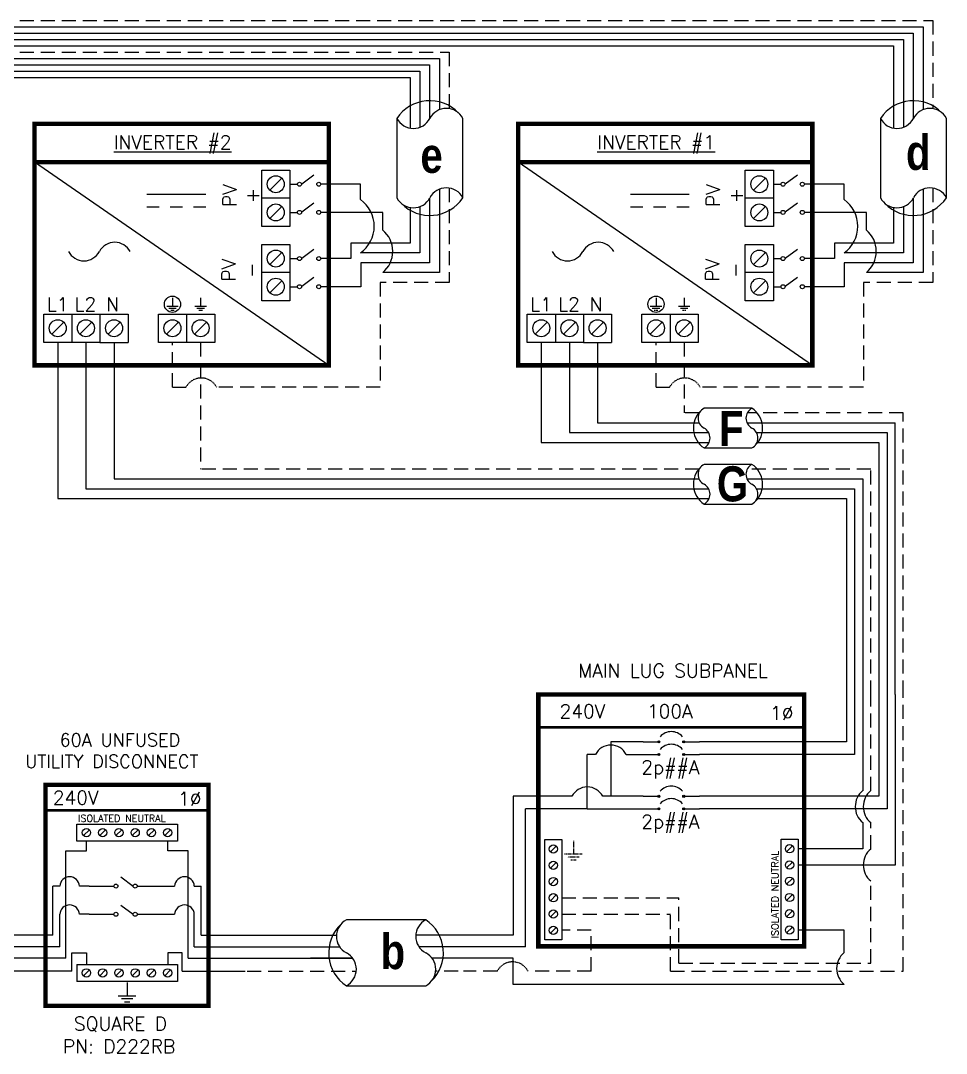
# Model space of a CAD drawing. Header units: feet. Extents: x 17804 to 18586, y 15293 to 15848.
# Drawn here: x 18338.1 to 18585.8, y 15532.6 to 15809.1 of the extents above; entities that cross this region are included whole.
import ezdxf

# ---------------------------------------------------------------- set-up
doc = ezdxf.new("R2010")
doc.units = ezdxf.units.FT
doc.header["$MEASUREMENT"] = 0
doc.linetypes.add('HIDDEN', pattern=[0.375, 0.25, -0.125])
for name, color, linetype in [('ONE LINE BLOCKS', 7, 'Continuous'), ('TABLES', 7, 'Continuous'), ('TEXT', 7, 'Continuous'), ('Z - TITLEBLOCK TXT', 7, 'Continuous')]:
    doc.layers.add(name, color=color, linetype=linetype)
doc.styles.add('ONE LINE TXT', font='techb___.ttf')
doc.styles.get("Standard").update_dxf_attribs({"font": 'simplex.shx'})

# ---------------------------------------------------------------- blocks, each defined once
blk = doc.blocks.new('*U17')
at = {"layer": 'ONE LINE BLOCKS', "linetype": 'Continuous'}
h = blk.add_hatch(color=1, dxfattribs=at)
h.dxf.hatch_style = 1
edge = h.paths.add_edge_path()
edge.add_arc((32.25, -12.65), 0.291, 0, 360)
h = blk.add_hatch(color=1, dxfattribs=at)
h.dxf.hatch_style = 1
edge = h.paths.add_edge_path()
edge.add_arc((38.92, -12.65), 0.291, 0, 360)
h = blk.add_hatch(color=1, dxfattribs=at)
h.dxf.hatch_style = 1
edge = h.paths.add_edge_path()
edge.add_arc((32.25, -16.02), 0.291, 0, 360)
h = blk.add_hatch(color=1, dxfattribs=at)
h.dxf.hatch_style = 1
edge = h.paths.add_edge_path()
edge.add_arc((38.92, -16.02), 0.291, 0, 360)
h = blk.add_hatch(color=1, dxfattribs=at)
h.dxf.hatch_style = 1
edge = h.paths.add_edge_path()
edge.add_arc((32.25, -27.21), 0.291, 0, 360)
h = blk.add_hatch(color=1, dxfattribs=at)
h.dxf.hatch_style = 1
edge = h.paths.add_edge_path()
edge.add_arc((38.92, -27.21), 0.291, 0, 360)
h = blk.add_hatch(color=1, dxfattribs=at)
h.dxf.hatch_style = 1
edge = h.paths.add_edge_path()
edge.add_arc((32.25, -30.59), 0.291, 0, 360)
h = blk.add_hatch(color=1, dxfattribs=at)
h.dxf.hatch_style = 1
edge = h.paths.add_edge_path()
edge.add_arc((38.92, -30.59), 0.291, 0, 360)
at = {"color": 7, "linetype": 'Continuous'}
for p, q in [((82.46, 0), (82.46, -12.65)), ((91.16, 0), (91.16, -27.21)), ((28.05, -12.65), (19.39, -12.65)), ((19.39, -12.65), (19.39, -27.21)), ((82.46, -12.65), (43.12, -12.65)), ((8.98, -27.21), (-6.7, -27.21)), ((-6.7, -27.21), (-6.7, -64.37)), ((28.05, -27.21), (17.22, -27.21)), ((91.16, -27.21), (43.12, -27.21)), ((-6.7, -64.37), (-20.02, -64.37))]:
    blk.add_line(p, q, dxfattribs=at)
at = {"color": 10, "linetype": 'Continuous'}
for p, q in [((84.64, 0), (84.64, -16.02)), ((93.34, 0), (93.34, -30.59)), ((13.1, -30.59), (13.1, -16.02)), ((15.27, -16.02), (13.1, -16.02)), ((23.51, -16.02), (28.05, -16.02)), ((84.64, -16.02), (43.12, -16.02)), ((13.1, -30.59), (-3.41, -30.59)), ((-3.41, -67.54), (-3.41, -30.59)), ((13.1, -30.59), (28.05, -30.59)), ((93.34, -30.59), (43.12, -30.59)), ((-3.41, -67.54), (-20.02, -67.54))]:
    blk.add_line(p, q, dxfattribs=at)
at = {"color": 253, "linetype": 'Continuous'}
for p, q in [((86.81, 0), (86.81, -25.72)), ((95.51, 0), (95.51, -45.61)), ((86.81, -34.27), (86.81, -41.26)), ((86.81, -41.26), (69.51, -41.26)), ((95.51, -45.61), (69.51, -45.61)), ((81.85, -63.01), (69.51, -63.01)), ((81.85, -69.04), (81.85, -63.01)), ((-6.7, -70.59), (-20.02, -70.59)), ((-6.7, -77.59), (-6.7, -70.59)), ((81.85, -77.59), (-6.7, -77.59))]:
    blk.add_line(p, q, dxfattribs=at)
at = {"color": 10, "linetype": 'Continuous'}
blk.add_arc((19.39, -18.18), 4.65, 27.6639, 152.3361, dxfattribs=at)
at = {"color": 7, "linetype": 'Continuous'}
blk.add_arc((13.1, -29.37), 4.65, 27.6639, 152.3361, dxfattribs=at)
at = {"color": 253, "linetype": 'Continuous'}
for centre in [(90.39, -29.99), (85.42, -73.31)]:
    blk.add_arc(centre, 5.58, 129.9215, 230.0785, dxfattribs=at)
at = {"layer": 'ONE LINE BLOCKS', "lineweight": 50}
blk.add_line((0, -8.7), (71.17, -8.7), dxfattribs=at)
at = {"layer": 'ONE LINE BLOCKS', "lineweight": 50, "const_width": 1.19}
blk.add_lwpolyline([(0, -67.37), (0, 0), (71.17, 0), (71.17, -67.37)], close=True, dxfattribs=at)
at = {"layer": 'TEXT', "color": 92, "linetype": 'HIDDEN', "ltscale": 15}
for p, q in [((88.99, -25.72), (88.99, 0)), ((97.69, -74.03), (97.69, 0)), ((88.99, -41.34), (88.99, -34.27)), ((88.99, -71.85), (88.99, -49.89)), ((6.27, -54.39), (37.56, -54.39)), ((37.56, -71.85), (37.56, -54.39)), ((6.27, -58.74), (35.36, -58.74)), ((35.36, -74.03), (35.36, -58.74)), ((14.11, -63.09), (6.27, -63.09)), ((14.11, -74.03), (14.11, -63.09)), ((37.56, -71.85), (88.99, -71.85)), ((-11.01, -74.03), (-20.02, -74.03)), ((14.11, -74.03), (-2.77, -74.03)), ((35.36, -74.03), (97.69, -74.03))]:
    blk.add_line(p, q, dxfattribs=at)
at = {"layer": 'TEXT', "color": 92, "linetype": 'HIDDEN', "flags": 128}
for points in [[(9.38, -39.11), (9.38, -42.61)], [(7.04, -42.61), (11.72, -42.61)], [(10.91, -43.48), (7.85, -43.48)], [(10.1, -44.35), (8.66, -44.35)]]:
    blk.add_lwpolyline(points, dxfattribs=at)
at = {"layer": 'TEXT', "color": 92, "linetype": 'Continuous', "ltscale": 4}
for centre in [(92.46, -29.99), (92.46, -45.61)]:
    blk.add_arc(centre, 5.51, 129.059, 230.941, dxfattribs=at)
at = {"layer": 'TEXT', "color": 92, "linetype": 'HIDDEN', "ltscale": 0.3}
blk.add_arc((-6.89, -76.19), 4.65, 27.6639, 152.3361, dxfattribs=at)
at = {"layer": 'Z - TITLEBLOCK TXT', "color": 1, "linetype": 'Continuous'}
for p, q in [((64.97, -65.61), (64.97, -38.67)), ((64.97, -38.67), (69.51, -38.67)), ((69.51, -38.67), (69.51, -65.61)), ((1.73, -65.68), (1.73, -38.74)), ((1.73, -38.74), (6.27, -38.74)), ((6.27, -38.74), (6.27, -65.68)), ((6.27, -65.68), (1.73, -65.68)), ((69.51, -65.61), (64.97, -65.61))]:
    blk.add_line(p, q, dxfattribs=at)
at = {"layer": 'Z - TITLEBLOCK TXT', "color": 4, "linetype": 'Continuous'}
for p, q in [((4.79, -40.55), (3.22, -42.12)), ((68.02, -40.48), (66.45, -42.05)), ((4.79, -44.9), (3.22, -46.47)), ((68.02, -44.83), (66.45, -46.4)), ((4.79, -49.25), (3.22, -50.82)), ((68.02, -49.18), (66.45, -50.75)), ((4.79, -53.6), (3.22, -55.17)), ((68.02, -53.53), (66.45, -55.1)), ((4.79, -57.95), (3.22, -59.52)), ((68.02, -57.88), (66.45, -59.45)), ((4.79, -62.3), (3.22, -63.87)), ((68.02, -62.23), (66.45, -63.8))]:
    blk.add_line(p, q, dxfattribs=at)
at = {"layer": 'Z - TITLEBLOCK TXT', "color": 1, "linetype": 'Continuous', "flags": 128}
for points in [[(28.05, -12.65), (32.25, -12.65)], [(28.05, -12.65), (32.25, -12.65)], [(38.92, -12.65), (43.12, -12.65)], [(28.05, -16.02), (32.25, -16.02)], [(28.05, -16.02), (32.25, -16.02)], [(38.92, -16.02), (43.12, -16.02)], [(28.05, -27.21), (32.25, -27.21)], [(28.05, -27.21), (32.25, -27.21)], [(38.92, -27.21), (43.12, -27.21)], [(28.05, -30.59), (32.25, -30.59)], [(28.05, -30.59), (32.25, -30.59)], [(38.92, -30.59), (43.12, -30.59)]]:
    blk.add_lwpolyline(points, dxfattribs=at)
at = {"layer": 'Z - TITLEBLOCK TXT', "color": 1, "linetype": 'Continuous'}
for centre in [(32.25, -12.65), (38.92, -12.65), (32.25, -16.02), (38.92, -16.02), (32.25, -27.21), (38.92, -27.21), (32.25, -30.59), (38.92, -30.59)]:
    blk.add_circle(centre, 0.291, dxfattribs=at)
at = {"layer": 'Z - TITLEBLOCK TXT', "color": 4, "linetype": 'Continuous'}
for centre in [(4, -41.33), (67.24, -41.26), (4, -45.69), (67.24, -45.61), (4, -50.04), (67.24, -49.96), (4, -54.39), (67.24, -54.31), (4, -58.74), (67.24, -58.66), (4, -63.09), (67.24, -63.01)]:
    blk.add_circle(centre, 1.11, dxfattribs=at)
at = {"layer": 'Z - TITLEBLOCK TXT', "color": 1, "linetype": 'Continuous'}
for centre in [(35.58, -13.84), (35.58, -17.22), (35.58, -28.4), (35.58, -31.78)]:
    blk.add_arc(centre, 3.93, 40.3392, 139.6608, dxfattribs=at)
at = {"layer": 'TABLES', "color": 1, "linetype": 'Continuous'}
for p in [(27.55, -21.26), (27.55, -35.82)]:
    blk.add_text('2p##A', height=3.658, dxfattribs=at).set_placement(p)
at = {"layer": 'TABLES', "color": 4, "linetype": 'Continuous'}
blk.add_text('ISOLATED NEUTRAL', height=1.8743, rotation=90, dxfattribs=at).set_placement((64.31, -65.25))
at = {"layer": 'TEXT', "color": 1, "attachment_point": 5}
for s, width, gutter_width, insert, char_height in [('MAIN LUG SUBPANEL ', 62.3984, 7.17, (36.04, 6.43), 3.6576), ('240V', 0.1481, 0.75, (11.79, -4.45), 3.658), ('100A', 0.1481, 0.75, (35.17, -4.45), 3.658), ('1∅', 0.1481, 0.75, (65.15, -4.96), 3.658)]:
    blk.add_mtext_dynamic_manual_height_columns(s, width=width, gutter_width=gutter_width, heights=[0], dxfattribs=dict(at, insert=insert, char_height=char_height))
blk = doc.blocks.new('M_UTILITY DISCONNECT')
at = {"color": 253, "linetype": 'Continuous'}
for p, q in [((3.671, 5.706), (3.671, 6.168)), ((7.524, 5.706), (7.524, 6.168)), ((2.699, 0.611), (2.699, 5.706)), ((2.699, 5.706), (3.671, 5.706)), ((8.496, 5.706), (7.524, 5.706)), ((8.496, 0.611), (8.496, 5.706)), ((2.699, 0.611), (0, 0.611)), ((8.496, 0.611), (11.195, 0.611))]:
    blk.add_line(p, q, dxfattribs=at)
at = {"color": 7, "linetype": 'Continuous'}
for p, q in [((2.078, 1.711), (2.078, 4.034)), ((2.408, 4.034), (2.078, 4.034)), ((3.809, 4.034), (3.343, 4.034)), ((7.386, 4.034), (7.853, 4.034)), ((8.788, 4.034), (9.118, 4.034)), ((9.118, 1.711), (9.118, 4.034)), ((2.078, 1.711), (0, 1.711)), ((9.118, 1.711), (11.195, 1.711))]:
    blk.add_line(p, q, dxfattribs=at)
at = {"color": 10, "linetype": 'Continuous'}
for p, q in [((2.408, 1.149), (2.408, 2.699)), ((3.809, 2.699), (3.343, 2.699)), ((7.386, 2.699), (7.853, 2.699)), ((8.787, 1.149), (8.788, 2.699)), ((2.408, 1.149), (0, 1.149)), ((8.787, 1.149), (11.195, 1.149))]:
    blk.add_line(p, q, dxfattribs=at)
at = {"color": 7, "linetype": 'Continuous'}
for centre in [(2.875, 4.008), (8.32, 4.008)]:
    blk.add_arc(centre, 0.468, 3.2819, 176.7181, dxfattribs=at)
at = {"color": 10, "linetype": 'Continuous'}
for centre in [(2.875, 2.672), (8.32, 2.672)]:
    blk.add_arc(centre, 0.468, 3.2819, 176.7181, dxfattribs=at)
at = {"layer": 'ONE LINE BLOCKS', "lineweight": 50}
blk.add_line((1.732, 7.637), (9.459, 7.637), dxfattribs=at)
at = {"layer": 'ONE LINE BLOCKS', "lineweight": 50, "const_width": 0.21}
blk.add_lwpolyline([(1.732, -1.647), (1.732, 8.836), (9.459, 8.836), (9.459, -1.647)], close=True, dxfattribs=at)
at = {"layer": 'TEXT', "color": 92, "linetype": 'HIDDEN', "ltscale": 15}
for p, q in [((2.978, 0), (2.978, 0.875)), ((2.978, 0.875), (3.671, 0.875)), ((3.671, 0.875), (3.671, 0.319)), ((8.217, 0.875), (7.524, 0.875)), ((7.524, 0.875), (7.524, 0.319)), ((8.217, 0), (8.217, 0.875)), ((2.978, 0), (0, 0)), ((8.217, 0), (11.195, 0))]:
    blk.add_line(p, q, dxfattribs=at)
at = {"layer": 'TEXT', "color": 92, "linetype": 'Continuous', "flags": 128}
for points in [[(5.598, -0.543), (5.598, -1.164)], [(5.183, -1.164), (6.012, -1.164)], [(5.869, -1.317), (5.327, -1.317)], [(5.725, -1.471), (5.47, -1.471)]]:
    blk.add_lwpolyline(points, dxfattribs=at)
at = {"layer": 'Z - TITLEBLOCK TXT', "color": 1, "linetype": 'Continuous'}
for p, q in [((3.211, 6.168), (3.211, 6.972)), ((3.211, 6.972), (7.984, 6.972)), ((7.984, 6.972), (7.984, 6.168)), ((7.984, 6.168), (3.211, 6.168)), ((5.309, 4.468), (5.887, 4.036)), ((3.809, 4.034), (4.973, 4.034)), ((6.078, 4.034), (7.386, 4.034)), ((5.309, 3.134), (5.887, 2.701)), ((3.809, 2.699), (4.973, 2.699)), ((6.078, 2.699), (7.386, 2.699)), ((3.211, 0.319), (7.984, 0.319)), ((3.211, 0.319), (3.211, -0.485)), ((7.984, 0.319), (7.984, -0.485)), ((7.984, -0.485), (3.211, -0.485))]:
    blk.add_line(p, q, dxfattribs=at)
at = {"layer": 'Z - TITLEBLOCK TXT', "color": 4, "linetype": 'Continuous'}
for p, q in [((3.81, 6.71), (3.531, 6.431)), ((4.581, 6.71), (4.302, 6.431)), ((5.351, 6.71), (5.073, 6.431)), ((6.122, 6.71), (5.844, 6.431)), ((6.893, 6.71), (6.614, 6.431)), ((7.664, 6.71), (7.385, 6.431)), ((3.81, 0.056), (3.531, -0.223)), ((4.581, 0.056), (4.302, -0.223)), ((5.351, 0.056), (5.073, -0.223)), ((6.122, 0.056), (5.844, -0.223)), ((6.893, 0.056), (6.614, -0.223)), ((7.664, 0.056), (7.385, -0.223))]:
    blk.add_line(p, q, dxfattribs=at)
for centre in [(3.671, 6.57), (4.441, 6.57), (5.212, 6.57), (5.983, 6.57), (6.754, 6.57), (7.524, 6.57), (3.671, -0.083), (4.441, -0.083), (5.212, -0.083), (5.983, -0.083), (6.754, -0.083), (7.524, -0.083)]:
    blk.add_circle(centre, 0.197, dxfattribs=at)
at = {"layer": 'Z - TITLEBLOCK TXT', "color": 1, "linetype": 'Continuous'}
for centre in [(5.069, 4.034), (5.983, 4.034), (5.069, 2.699), (5.983, 2.699)]:
    blk.add_circle(centre, 0.0959, dxfattribs=at)
at = {"layer": 'TABLES', "color": 4, "linetype": 'Continuous'}
blk.add_text('ISOLATED NEUTRAL', height=0.33207, dxfattribs=at).set_placement((3.275, 7.089))
at = {"layer": 'TEXT', "color": 1}
for s, width, gutter_width, heights, insert, char_height, attachment_point in [('\\A1;\\pi2.3006; 60A UNFUSED \\P\\pi1.0912;UTILITY DISCONNECT', 11.50802, 0, [1.916], (-0.322, 11.272), 0.612, 1), ('240V', 0.14806, 0.75, [0], (3.162, 8.227), 0.648, 5), ('1∅', 0.14806, 0.75, [0], (8.576, 8.174), 0.648, 5), ('\\A1;\\pi1.5665,t4.8065;SQUARE D\\P\\pi1.042,t4.282;PN: D222RB', 8.03936, 0.203, [2.349], (1.51, -2.167), 0.648, 1)]:
    blk.add_mtext_dynamic_manual_height_columns(s, width=width, gutter_width=gutter_width, heights=heights, dxfattribs=dict(at, insert=insert, char_height=char_height, attachment_point=attachment_point))

msp = doc.modelspace()

# ---------------------------------------------------------------- linework, layer by layer
at = {"color": 7, "linetype": 'Continuous'}
for p, q in [((18180.36, 15807.37), (18579.6, 15807.37)), ((18579.6, 15807.37), (18579.6, 15785.2)), ((18180.36, 15803.98), (18574.35, 15803.98)), ((18574.35, 15803.98), (18574.35, 15780.53)), ((18180.36, 15798.91), (18450.17, 15798.91)), ((18450.17, 15798.91), (18450.17, 15785.2)), ((18180.36, 15795.52), (18444.92, 15795.52)), ((18444.92, 15795.52), (18444.92, 15780.53)), ((18438.78, 15782.89), (18438.78, 15761.64)), ((18456.41, 15761.64), (18456.41, 15782.89)), ((18568.22, 15782.89), (18568.22, 15761.64)), ((18585.84, 15761.64), (18585.84, 15782.89)), ((18429.04, 15765.28), (18418.41, 15765.28)), ((18429.04, 15761.17), (18429.04, 15765.28)), ((18450.17, 15763.96), (18450.17, 15741.62)), ((18558.47, 15765.28), (18547.84, 15765.28)), ((18558.47, 15761.17), (18558.47, 15765.28)), ((18579.6, 15763.96), (18579.6, 15741.62)), ((18444.92, 15759.29), (18444.92, 15746.87)), ((18574.35, 15759.29), (18574.35, 15746.87)), ((18435, 15757.74), (18418.41, 15757.74)), ((18435, 15753.02), (18435, 15757.74)), ((18564.43, 15757.74), (18547.84, 15757.74)), ((18564.43, 15753.02), (18564.43, 15757.74)), ((18444.92, 15746.87), (18429.04, 15746.87)), ((18574.35, 15746.87), (18558.47, 15746.87)), ((18450.17, 15741.62), (18435, 15741.62)), ((18579.6, 15741.62), (18564.43, 15741.62)), ((18347.99, 15722.95), (18347.99, 15681.13)), ((18477.43, 15722.95), (18477.43, 15696.16)), ((18533.8, 15705.32), (18520.99, 15705.32)), ((18477.43, 15696.16), (18522.35, 15696.16)), ((18520.99, 15694.68), (18533.8, 15694.68)), ((18535.17, 15696.16), (18567.8, 15696.16)), ((18567.8, 15696.16), (18567.8, 15628.67)), ((18533.8, 15690.29), (18520.99, 15690.29)), ((18347.99, 15681.13), (18522.35, 15681.13)), ((18535.17, 15681.13), (18559.1, 15681.13)), ((18559.1, 15681.13), (18559.1, 15628.67)), ((18520.99, 15679.66), (18533.8, 15679.66)), ((18446.49, 15568.37), (18425.25, 15568.37)), ((18398.14, 15564.3), (18422.6, 15564.3)), ((18456.62, 15564.3), (18443.84, 15564.3)), ((18425.25, 15550.74), (18446.49, 15550.74))]:
    msp.add_line(p, q, dxfattribs=at)
at = {"color": 253, "linetype": 'Continuous'}
for p, q in [((18180.36, 15805.67), (18576.97, 15805.67)), ((18576.97, 15805.67), (18576.97, 15782.79)), ((18180.36, 15802.29), (18571.73, 15802.29)), ((18571.73, 15802.29), (18571.73, 15780.3)), ((18180.36, 15797.21), (18447.54, 15797.21)), ((18447.54, 15797.21), (18447.54, 15782.79)), ((18180.36, 15793.82), (18442.3, 15793.82)), ((18442.3, 15793.82), (18442.3, 15780.3)), ((18447.54, 15761.54), (18447.54, 15744.24)), ((18576.97, 15761.54), (18576.97, 15744.24)), ((18442.3, 15759.06), (18442.3, 15749.49)), ((18571.73, 15759.06), (18571.73, 15749.49)), ((18442.3, 15749.49), (18426.46, 15749.49)), ((18426.46, 15749.49), (18426.46, 15745.38)), ((18571.73, 15749.49), (18555.89, 15749.49)), ((18555.89, 15749.49), (18555.89, 15745.38)), ((18426.46, 15745.38), (18418.41, 15745.38)), ((18555.89, 15745.38), (18547.84, 15745.38)), ((18447.54, 15744.24), (18429.08, 15744.24)), ((18429.08, 15744.24), (18429.08, 15737.85)), ((18576.97, 15744.24), (18558.52, 15744.24)), ((18558.52, 15744.24), (18558.52, 15737.85)), ((18429.08, 15737.85), (18418.41, 15737.85)), ((18558.52, 15737.85), (18547.84, 15737.85)), ((18363.06, 15722.95), (18363.06, 15686.39)), ((18492.49, 15722.95), (18492.49, 15701.42)), ((18492.49, 15701.42), (18519.65, 15701.42)), ((18532.46, 15701.42), (18572.15, 15701.42)), ((18572.15, 15628.67), (18572.15, 15701.42)), ((18363.06, 15686.39), (18519.65, 15686.39)), ((18532.46, 15686.39), (18563.45, 15686.39)), ((18563.45, 15686.39), (18563.45, 15628.67)), ((18394.63, 15558.08), (18426.96, 15558.08)), ((18426.96, 15558.08), (18415.67, 15558.08)), ((18456.62, 15558.08), (18448.2, 15558.08))]:
    msp.add_line(p, q, dxfattribs=at)
at = {"color": 10, "linetype": 'Continuous'}
for p, q in [((18355.53, 15722.95), (18355.53, 15683.76)), ((18484.96, 15722.95), (18484.96, 15698.79)), ((18484.96, 15698.79), (18522.23, 15698.79)), ((18535.04, 15698.79), (18569.98, 15698.79)), ((18569.98, 15698.79), (18569.98, 15628.67)), ((18355.53, 15683.76), (18522.23, 15683.76)), ((18535.04, 15683.76), (18561.28, 15683.76)), ((18561.28, 15683.76), (18561.28, 15628.67)), ((18396.27, 15561.12), (18423.47, 15561.12)), ((18456.62, 15561.12), (18444.72, 15561.12))]:
    msp.add_line(p, q, dxfattribs=at)
at = {"color": 7, "linetype": 'Continuous'}
for centre, radius, start, end in [((18447.6, 15777.04), 10.58, 43.9732, 146.4265), ((18577.03, 15777.04), 10.58, 43.9732, 146.4265), ((18447.6, 15767.49), 10.58, 223.9732, 326.4265), ((18577.03, 15767.49), 10.58, 223.9732, 326.4265), ((18524.52, 15700), 6.38, 133.9732, 236.4265), ((18530.27, 15700), 6.38, 313.9732, 56.4265), ((18524.52, 15684.98), 6.38, 133.9732, 236.4265), ((18530.27, 15684.98), 6.38, 313.9732, 56.4265), ((18440.64, 15559.56), 10.58, 313.9732, 56.4265), ((18431.1, 15559.56), 10.58, 133.9732, 236.4265)]:
    msp.add_arc(centre, radius, start, end, dxfattribs=at)
at = {"layer": 'ONE LINE BLOCKS', "lineweight": 50, "const_width": 1.19}
for points in [[(18341.78, 15716.79), (18341.78, 15781.44), (18420.55, 15781.44), (18420.55, 15716.79)], [(18341.78, 15771.16), (18341.78, 15781.44), (18420.55, 15781.44), (18420.55, 15771.16)], [(18471.21, 15716.79), (18471.21, 15781.44), (18549.98, 15781.44), (18549.98, 15716.79)], [(18471.21, 15771.16), (18471.21, 15781.44), (18549.98, 15781.44), (18549.98, 15771.16)]]:
    msp.add_lwpolyline(points, close=True, dxfattribs=at)
at = {"layer": 'TEXT', "color": 92, "linetype": 'HIDDEN', "ltscale": 15}
for p, q in [((18180.36, 15809.06), (18582.22, 15809.06)), ((18582.22, 15809.06), (18582.22, 15785.49)), ((18180.36, 15800.6), (18452.79, 15800.6)), ((18452.79, 15800.6), (18452.79, 15785.49)), ((18452.79, 15764.25), (18452.79, 15739)), ((18582.22, 15764.25), (18582.22, 15739)), ((18452.79, 15739), (18434.28, 15739)), ((18434.28, 15739), (18434.28, 15710.92)), ((18582.22, 15739), (18563.71, 15739)), ((18563.71, 15739), (18563.71, 15710.92)), ((18378.7, 15710.92), (18378.7, 15722.95)), ((18386.24, 15722.95), (18386.24, 15689.02)), ((18508.13, 15710.92), (18508.13, 15722.95)), ((18515.67, 15722.95), (18515.67, 15704.05)), ((18378.7, 15710.92), (18382.3, 15710.92)), ((18434.28, 15710.92), (18390.54, 15710.92)), ((18508.13, 15710.92), (18511.73, 15710.92)), ((18563.71, 15710.92), (18519.97, 15710.92)), ((18519.72, 15704.05), (18515.67, 15704.05)), ((18574.33, 15704.05), (18532.54, 15704.05)), ((18574.33, 15628.67), (18574.33, 15704.05)), ((18519.72, 15689.02), (18386.24, 15689.02)), ((18565.63, 15689.02), (18532.54, 15689.02)), ((18565.63, 15628.67), (18565.63, 15689.02)), ((18393.06, 15554.64), (18427.89, 15554.64)), ((18455.2, 15554.64), (18449.13, 15554.64))]:
    msp.add_line(p, q, dxfattribs=at)
at = {"layer": 'TEXT', "color": 92, "linetype": 'Continuous', "flags": 128}
for points in [[(18378.7, 15734.9), (18378.7, 15732.6)], [(18386.24, 15734.9), (18386.23, 15732.6)], [(18508.13, 15734.9), (18508.13, 15732.6)], [(18515.67, 15734.9), (18515.67, 15732.6)], [(18377.16, 15732.6), (18380.24, 15732.6)], [(18379.7, 15732.03), (18377.7, 15732.03)], [(18379.17, 15731.46), (18378.23, 15731.46)], [(18384.7, 15732.6), (18387.77, 15732.6)], [(18387.24, 15732.03), (18385.23, 15732.03)], [(18386.71, 15731.46), (18385.76, 15731.46)], [(18506.6, 15732.6), (18509.67, 15732.6)], [(18509.13, 15732.03), (18507.13, 15732.03)], [(18514.13, 15732.6), (18517.2, 15732.6)], [(18516.67, 15732.03), (18514.66, 15732.03)]]:
    msp.add_lwpolyline(points, dxfattribs=at)
at = {"layer": 'TEXT', "color": 92, "linetype": 'HIDDEN', "flags": 128}
for points in [[(18508.6, 15731.46), (18507.66, 15731.46)], [(18516.14, 15731.46), (18515.19, 15731.46)]]:
    msp.add_lwpolyline(points, dxfattribs=at)
at = {"layer": 'TEXT', "color": 92, "linetype": 'Continuous'}
for centre in [(18378.7, 15733.15), (18508.13, 15733.15)]:
    msp.add_circle(centre, 2.17, dxfattribs=at)
at = {"layer": 'TEXT', "color": 92, "linetype": 'HIDDEN', "ltscale": 0.3}
for centre in [(18386.42, 15708.76), (18515.85, 15708.76)]:
    msp.add_arc(centre, 4.65, 27.6639, 152.3361, dxfattribs=at)
at = {"layer": 'Z - TITLEBLOCK TXT', "color": 7, "linetype": 'Continuous'}
for p, q in [((18420.55, 15716.79), (18341.78, 15771.16)), ((18549.98, 15716.79), (18471.21, 15771.16)), ((18387.6, 15762.55), (18371.83, 15762.55)), ((18517.03, 15762.55), (18501.27, 15762.55)), ((18375.13, 15759.14), (18371.83, 15759.14)), ((18381.36, 15759.14), (18378.07, 15759.14)), ((18387.6, 15759.14), (18384.31, 15759.14)), ((18504.56, 15759.14), (18501.27, 15759.14)), ((18510.8, 15759.14), (18507.5, 15759.14)), ((18517.03, 15759.14), (18513.74, 15759.14))]:
    msp.add_line(p, q, dxfattribs=at)
at = {"layer": 'Z - TITLEBLOCK TXT', "color": 1, "linetype": 'Continuous'}
for p, q in [((18402.59, 15753.98), (18402.59, 15769.04)), ((18402.59, 15769.04), (18410.13, 15769.04)), ((18402.59, 15753.98), (18402.59, 15769.04)), ((18410.13, 15769.04), (18410.13, 15753.98)), ((18410.13, 15769.04), (18410.13, 15761.51)), ((18416.56, 15767.74), (18413.29, 15765.3)), ((18532.03, 15753.98), (18532.03, 15769.04)), ((18532.03, 15769.04), (18539.56, 15769.04)), ((18532.03, 15753.98), (18532.03, 15769.04)), ((18539.56, 15769.04), (18539.56, 15753.98)), ((18539.56, 15769.04), (18539.56, 15761.51)), ((18545.99, 15767.74), (18542.72, 15765.3)), ((18410.13, 15765.28), (18412.17, 15765.28)), ((18539.56, 15765.28), (18541.6, 15765.28)), ((18410.13, 15761.51), (18402.59, 15761.51)), ((18539.56, 15761.51), (18532.03, 15761.51)), ((18416.56, 15760.2), (18413.29, 15757.76)), ((18545.99, 15760.2), (18542.72, 15757.76)), ((18410.13, 15757.74), (18412.17, 15757.74)), ((18539.56, 15757.74), (18541.6, 15757.74)), ((18410.13, 15753.98), (18402.59, 15753.98)), ((18539.56, 15753.98), (18532.03, 15753.98)), ((18402.59, 15734.08), (18402.59, 15749.15)), ((18402.59, 15749.15), (18410.13, 15749.15)), ((18410.13, 15749.15), (18410.13, 15741.61)), ((18416.56, 15747.84), (18413.29, 15745.4)), ((18532.03, 15734.08), (18532.03, 15749.15)), ((18532.03, 15749.15), (18539.56, 15749.15)), ((18539.56, 15749.15), (18539.56, 15741.61)), ((18545.99, 15747.84), (18542.72, 15745.4)), ((18410.13, 15745.38), (18412.17, 15745.38)), ((18539.56, 15745.38), (18541.6, 15745.38)), ((18410.13, 15741.61), (18402.59, 15741.61)), ((18410.13, 15741.61), (18410.13, 15734.08)), ((18539.56, 15741.61), (18532.03, 15741.61)), ((18539.56, 15741.61), (18539.56, 15734.08)), ((18416.56, 15740.31), (18413.29, 15737.86)), ((18545.99, 15740.31), (18542.72, 15737.86)), ((18410.13, 15737.85), (18412.17, 15737.85)), ((18539.56, 15737.85), (18541.6, 15737.85)), ((18410.13, 15734.08), (18402.59, 15734.08)), ((18539.56, 15734.08), (18532.03, 15734.08)), ((18344.23, 15730.49), (18359.3, 15730.49)), ((18344.23, 15722.95), (18344.23, 15730.49)), ((18344.23, 15730.49), (18351.76, 15730.49)), ((18351.76, 15730.49), (18351.76, 15722.95)), ((18359.3, 15730.49), (18359.3, 15722.95)), ((18359.3, 15730.49), (18366.83, 15730.49)), ((18366.83, 15730.49), (18366.83, 15722.95)), ((18374.93, 15730.49), (18390, 15730.49)), ((18374.93, 15722.95), (18374.93, 15730.49)), ((18374.93, 15730.49), (18382.47, 15730.49)), ((18382.47, 15730.49), (18382.47, 15722.95)), ((18390, 15730.49), (18390, 15722.95)), ((18473.66, 15730.49), (18488.73, 15730.49)), ((18473.66, 15722.95), (18473.66, 15730.49)), ((18473.66, 15730.49), (18481.19, 15730.49)), ((18481.19, 15730.49), (18481.19, 15722.95)), ((18488.73, 15730.49), (18488.73, 15722.95)), ((18488.73, 15730.49), (18496.26, 15730.49)), ((18496.26, 15730.49), (18496.26, 15722.95)), ((18504.37, 15730.49), (18519.43, 15730.49)), ((18504.37, 15722.95), (18504.37, 15730.49)), ((18504.37, 15730.49), (18511.9, 15730.49)), ((18511.9, 15730.49), (18511.9, 15722.95)), ((18519.43, 15730.49), (18519.43, 15722.95)), ((18359.3, 15722.95), (18344.23, 15722.95)), ((18359.3, 15722.95), (18366.83, 15722.95)), ((18390, 15722.95), (18374.93, 15722.95)), ((18488.73, 15722.95), (18473.66, 15722.95)), ((18488.73, 15722.95), (18496.26, 15722.95)), ((18519.43, 15722.95), (18504.37, 15722.95))]:
    msp.add_line(p, q, dxfattribs=at)
at = {"layer": 'Z - TITLEBLOCK TXT', "color": 4, "linetype": 'Continuous'}
for p, q in [((18407.97, 15766.88), (18404.75, 15763.67)), ((18537.4, 15766.88), (18534.19, 15763.67)), ((18407.97, 15759.35), (18404.75, 15756.14)), ((18537.4, 15759.35), (18534.19, 15756.14)), ((18407.97, 15746.99), (18404.75, 15743.77)), ((18537.4, 15746.99), (18534.19, 15743.77)), ((18407.97, 15739.45), (18404.75, 15736.24)), ((18537.4, 15739.45), (18534.19, 15736.24)), ((18349.6, 15728.33), (18346.39, 15725.11)), ((18357.14, 15728.33), (18353.92, 15725.11)), ((18364.67, 15728.33), (18361.46, 15725.11)), ((18380.31, 15728.33), (18377.09, 15725.11)), ((18387.84, 15728.33), (18384.63, 15725.11)), ((18479.03, 15728.33), (18475.82, 15725.11)), ((18486.57, 15728.33), (18483.35, 15725.11)), ((18494.1, 15728.33), (18490.89, 15725.11)), ((18509.74, 15728.33), (18506.53, 15725.11)), ((18517.27, 15728.33), (18514.06, 15725.11))]:
    msp.add_line(p, q, dxfattribs=at)
for centre in [(18406.36, 15765.28), (18535.79, 15765.28), (18406.36, 15757.74), (18535.79, 15757.74), (18406.36, 15745.38), (18535.79, 15745.38), (18406.36, 15737.85), (18535.79, 15737.85), (18347.99, 15726.72), (18355.53, 15726.72), (18363.06, 15726.72), (18378.7, 15726.72), (18386.24, 15726.72), (18477.43, 15726.72), (18484.96, 15726.72), (18492.49, 15726.72), (18508.13, 15726.72), (18515.67, 15726.72)]:
    msp.add_circle(centre, 2.27, dxfattribs=at)
at = {"layer": 'Z - TITLEBLOCK TXT', "color": 1, "linetype": 'Continuous'}
for centre in [(18412.71, 15765.28), (18417.87, 15765.28), (18542.14, 15765.28), (18547.3, 15765.28), (18412.71, 15757.74), (18417.87, 15757.74), (18542.14, 15757.74), (18547.3, 15757.74), (18412.71, 15745.38), (18417.87, 15745.38), (18542.14, 15745.38), (18547.3, 15745.38), (18412.71, 15737.85), (18417.87, 15737.85), (18542.14, 15737.85), (18547.3, 15737.85)]:
    msp.add_circle(centre, 0.541, dxfattribs=at)
at = {"layer": 'Z - TITLEBLOCK TXT', "linetype": 'Continuous'}
for centre, radius, start, end in [((18452.01, 15780.58), 4.98, 27.6639, 152.3361), ((18581.44, 15780.58), 4.98, 27.6639, 152.3361), ((18443.19, 15785.2), 4.98, 207.6639, 332.3361), ((18572.62, 15785.2), 4.98, 207.6639, 332.3361), ((18452.01, 15759.33), 4.98, 27.6639, 152.3361), ((18581.44, 15759.33), 4.98, 27.6639, 152.3361), ((18423.91, 15754.02), 8.8, 305.6505, 54.3495), ((18443.19, 15763.95), 4.98, 207.6639, 332.3361), ((18553.34, 15754.02), 8.8, 305.6505, 54.3495), ((18572.62, 15763.95), 4.98, 207.6639, 332.3361), ((18430.22, 15747.32), 7.43, 309.9338, 50.0662), ((18559.66, 15747.32), 7.43, 309.9338, 50.0662), ((18355.01, 15749.42), 4.65, 207.6639, 332.3361), ((18363.25, 15745.1), 4.65, 27.6639, 152.3361), ((18484.44, 15749.42), 4.65, 207.6639, 332.3361), ((18492.68, 15745.1), 4.65, 27.6639, 152.3361), ((18522.38, 15702.66), 3, 117.6639, 242.3361), ((18535.2, 15702.66), 3, 117.6639, 242.3361), ((18519.6, 15697.34), 3, 297.6639, 62.3361), ((18532.41, 15697.34), 3, 297.6639, 62.3361), ((18522.38, 15687.63), 3, 117.6639, 242.3361), ((18535.2, 15687.63), 3, 117.6639, 242.3361), ((18519.6, 15682.32), 3, 297.6639, 62.3361), ((18532.41, 15682.32), 3, 297.6639, 62.3361), ((18427.56, 15563.96), 4.98, 117.6639, 242.3361), ((18448.8, 15563.96), 4.98, 117.6639, 242.3361), ((18422.94, 15555.15), 4.98, 297.6639, 62.3361), ((18444.18, 15555.15), 4.98, 297.6639, 62.3361)]:
    msp.add_arc(centre, radius, start, end, dxfattribs=at)

# ---------------------------------------------------------------- block references
msp.add_blockref('*U17', (18476.64, 15628.67))
at = {"color": 155, "true_color": 0x647190, "xscale": 5.644441731736358, "yscale": 5.644441731736358, "zscale": 5.644441731736358}
msp.add_blockref('M_UTILITY DISCONNECT', (18334.95, 15554.64), dxfattribs=at)

# ---------------------------------------------------------------- texts
at = {"layer": 'TABLES', "color": 1, "linetype": 'Continuous'}
for s, p in [('%%UINVERTER #2', (18362.99, 15774.7)), ('%%UINVERTER #1', (18492.42, 15774.7))]:
    msp.add_text(s, height=3.6576, dxfattribs=at).set_placement(p)
at = {"layer": 'TEXT', "color": 1, "char_height": 3.658, "attachment_point": 5, "rotation": 90}
for s, width, insert in [('PV +', 2.8378, (18397.04, 15762.26)), ('PV +', 2.8378, (18526.47, 15762.26)), ('PV -', 2.8013, (18396.82, 15742.28)), ('PV -', 2.8013, (18526.25, 15742.28))]:
    msp.add_mtext_dynamic_manual_height_columns(s, width=width, gutter_width=0.75, heights=[0], dxfattribs=dict(at, insert=insert))
at = {"layer": 'TEXT', "color": 1, "attachment_point": 5}
for s, insert, char_height in [('L1', (18347.94, 15733.13), 3.658), ('L2', (18355.4, 15733.16), 3.658), ('N', (18362.65, 15733.1), 3.66), ('L1', (18477.37, 15733.13), 3.658), ('L2', (18484.83, 15733.16), 3.658), ('N', (18492.08, 15733.1), 3.66)]:
    msp.add_mtext_dynamic_manual_height_columns(s, width=0.1481, gutter_width=0.75, heights=[0], dxfattribs=dict(at, insert=insert, char_height=char_height))
at = {"layer": 'Z - TITLEBLOCK TXT', "color": 1, "linetype": 'Continuous', "char_height": 9.3833, "attachment_point": 1, "style": 'ONE LINE TXT'}
for s, insert in [('{\\W1;\\C256;d}', (18575.04, 15778.5)), ('{\\W1;\\C256;e}', (18445.07, 15777.71)), ('{\\W1;\\C256;F}', (18525.02, 15704.59)), ('{\\W1;\\C256;G}', (18524.41, 15689.77)), ('{\\W1;\\C256;b}', (18434.41, 15564.59))]:
    msp.add_mtext_dynamic_manual_height_columns(s, width=0.1385, gutter_width=2.13, heights=[0], dxfattribs=dict(at, insert=insert))

doc.saveas('drawing.dxf')
